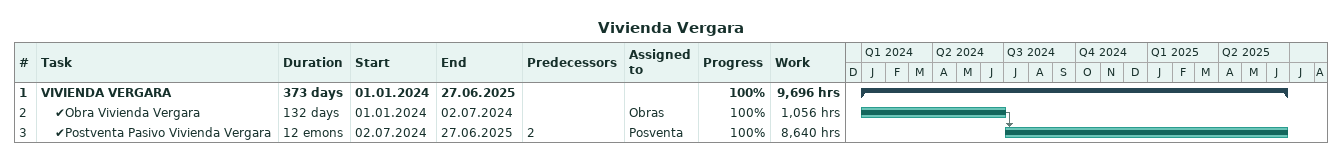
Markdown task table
Vivienda Vergara

| ID | Level | Task | Duration | Start | Finish | Predecessors | Resources | % complete | Work (h) |
|---|---|---|---|---|---|---|---|---|---|
| 1 | 1 | **VIVIENDA VERGARA** | 373d | 2024-01-01 | 2025-06-27 |  |  | 100 | 9696 |
| 2 | 2 | ✔Obra Vivienda Vergara | 132d | 2024-01-01 | 2024-07-02 |  | Obras | 100 | 1056 |
| 3 | 2 | ✔Postventa Pasivo Vivienda Vergara | 12emo | 2024-07-02 | 2025-06-27 | 2 | Posventa | 100 | 8640 |
